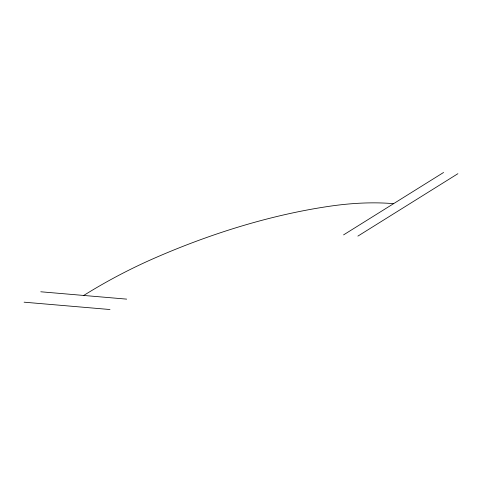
<?xml version="1.0" encoding="UTF-8"?>
<svg xmlns="http://www.w3.org/2000/svg" width="482" height="482" viewBox="0 0 482 482"><rect width="100%" height="100%" fill="white"/><g stroke="black" fill="none" stroke-linecap="round" stroke-linejoin="round"><path stroke-width="0.72" d="M343.57 234.885L443.585 172.472M357.885 236.108L457.9 173.695M40.771 291.779L126.67 299.129M24.1 302.184L109.998 309.528M83.717 295.454A276.764 138.382 -28.2 0 1 154.18 258.286A418.117 209.061 -28.2 0 1 330.134 206.169A276.764 138.382 -28.2 0 1 393.577 203.675"/></g></svg>
